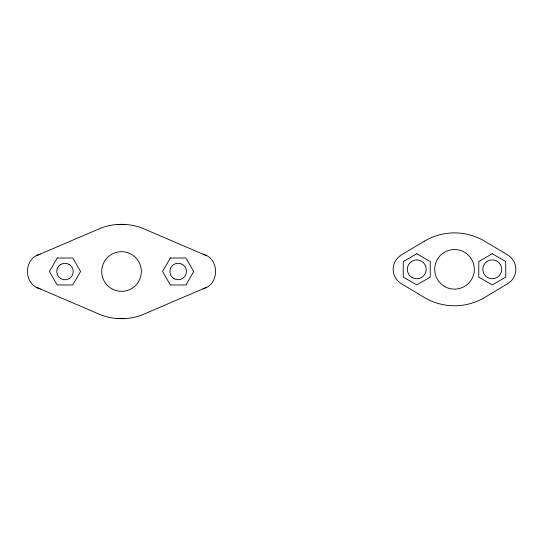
<?xml version="1.0" encoding="UTF-8"?>
<svg xmlns="http://www.w3.org/2000/svg" width="543" height="543" viewBox="0 0 543 543"><rect width="100%" height="100%" fill="white"/><g stroke="black" fill="none" stroke-linecap="round" stroke-linejoin="round"><path stroke-width="0.81" d="M36.381 255.746L101.052 228.033C114.118 223.105 128.929 223.105 141.994 228.033L206.666 255.746M206.666 287.254L141.994 314.967C128.929 319.895 114.118 319.895 101.052 314.967L36.381 287.254M40.162 254.124C23.254 258.203 23.254 284.797 40.162 288.876M202.885 288.876C219.8 284.797 219.8 258.203 202.885 254.124M69.124 278.613L69.619 278.579M60.09 264.421L60.864 264.387A8.26 8.26 0 0 1 73.251 271.5A8.26 8.26 0 0 1 60.864 278.654L60.273 278.579M118.041 224.415L125.005 224.415M118.041 318.585L125.005 318.585M69.124 264.387L69.619 264.421M60.864 278.654A8.26 8.26 0 0 1 60.864 264.346M57.205 258.013L49.42 271.5L57.205 284.987L72.776 284.987L80.568 271.5L72.776 258.013L57.205 258.013M170.359 258.013L162.574 271.5L170.359 284.987L185.937 284.987L193.722 271.5L185.937 258.013L170.359 258.013M424.164 241.296L401.257 255.04A16.67 16.67 0 0 0 401.257 283.622L424.164 297.374A58.97 58.97 0 0 0 484.851 297.374L507.759 283.622A16.67 16.67 0 0 0 507.759 255.04L484.851 241.296A58.97 58.97 0 0 0 424.164 241.296M416.759 253.764L403.273 261.55L403.273 277.12L416.759 284.905L430.246 277.12L430.246 261.55L416.759 253.764M492.257 253.764L478.77 261.55L478.77 277.12L492.257 284.905L505.743 277.12L505.743 261.55L492.257 253.764M174.018 278.654A8.26 8.26 0 0 0 186.405 271.5A8.26 8.26 0 0 0 174.018 264.346A8.26 8.26 0 0 0 174.018 278.654M107.507 285.516A19.819 19.819 0 0 0 140.664 276.631A19.819 19.819 0 0 0 116.392 252.359A19.819 19.819 0 0 0 107.507 285.516M444.595 286.494A19.819 19.819 0 0 0 474.324 269.335A19.819 19.819 0 0 0 444.595 252.169A19.819 19.819 0 0 0 444.595 286.494M412.042 277.507A9.435 9.435 0 0 0 426.194 269.335A9.435 9.435 0 0 0 412.042 261.163A9.435 9.435 0 0 0 412.042 277.507M487.539 277.507A9.435 9.435 0 0 0 501.691 269.335A9.435 9.435 0 0 0 487.539 261.163A9.435 9.435 0 0 0 487.539 277.507"/></g></svg>
